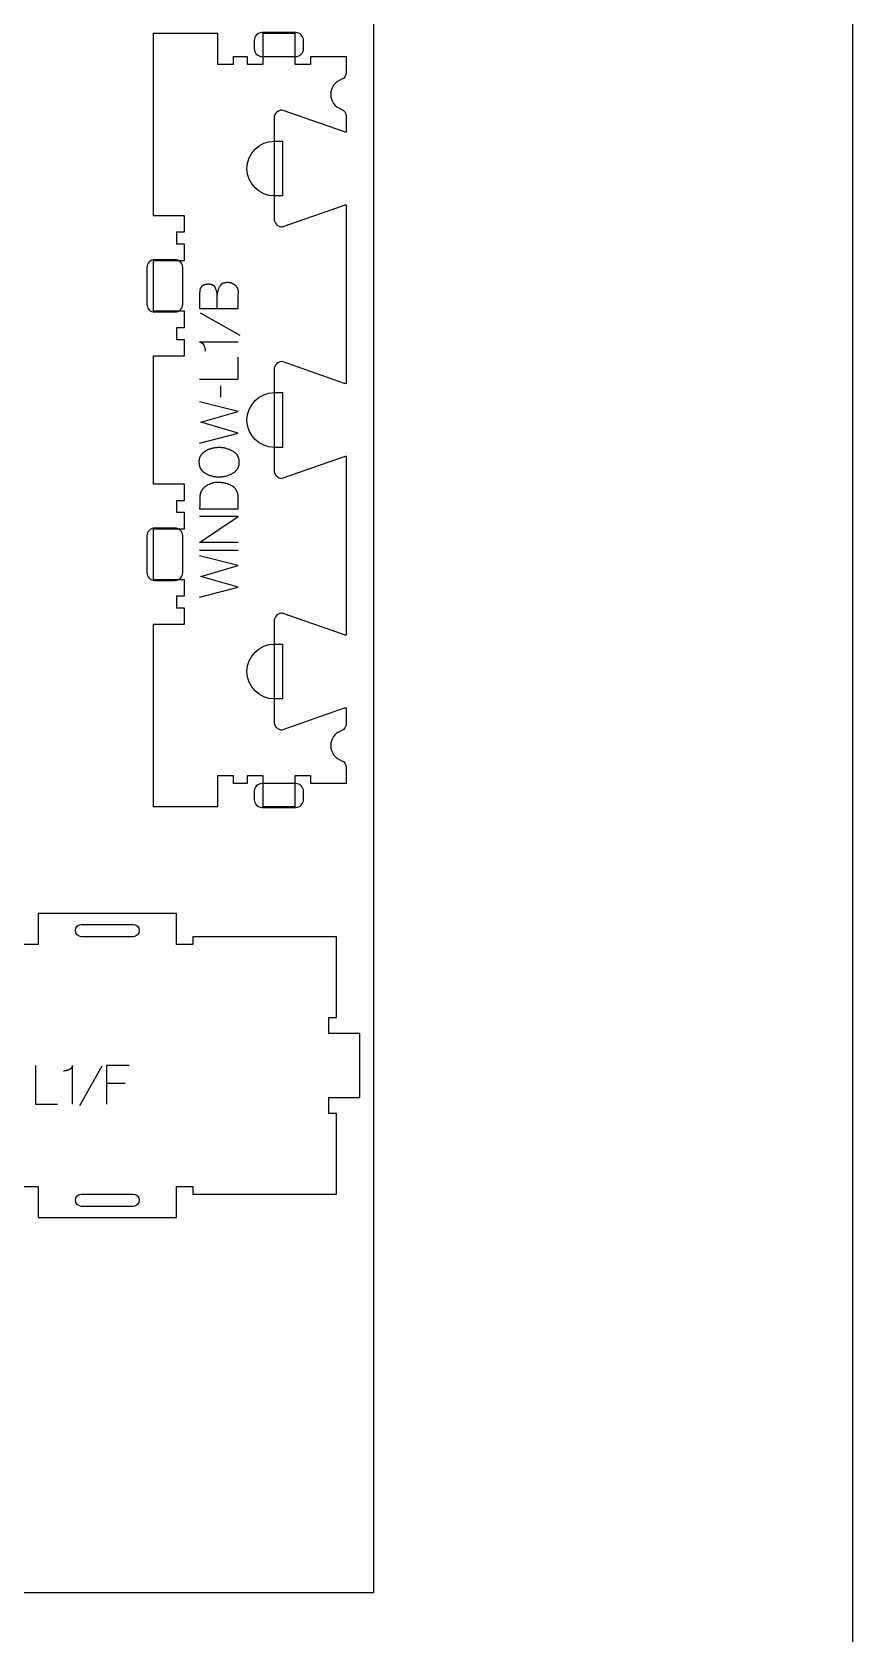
# Model space of a CAD drawing. Extents: x 0 to 4485, y 0 to 8771.
# Drawn here: x 2547 to 3183, y 3731 to 4972 of the extents above; entities that cross this region are included whole.
import ezdxf

# ---------------------------------------------------------------- set-up
doc = ezdxf.new("R2010")
doc.units = 0
for name, color, linetype in [('0_SHEET_SPRUCEPLY_2440X122', 1, 'CONTINUOUS'), ('1_ANYTOOL_1MMDEEP_LABELS_S', 2, 'CONTINUOUS'), ('3_ANYTOOL_CUTTHROUGH_INSID', 4, 'CONTINUOUS'), ('4_ANYTOOL_CUTTHROUGH_OUTSI', 5, 'CONTINUOUS'), ('5_ANYTOOL_HALF_MILL_9MM_IN', 3, 'CONTINUOUS'), ('DONOTCUT', 7, 'CONTINUOUS')]:
    doc.layers.add(name, color=color, linetype=linetype)

msp = doc.modelspace()

# ---------------------------------------------------------------- linework, layer by layer
at = {"layer": '0_SHEET_SPRUCEPLY_2440X122'}
msp.add_lwpolyline([(371.7, 4982.6), (371.7, 3762.6), (2811.7, 3762.6), (2811.7, 4982.6)], close=True, dxfattribs=at)
at = {"layer": '1_ANYTOOL_1MMDEEP_LABELS_S', "color": 2}
for points in [[(2676.6, 4757.8), (2706.6, 4757.8), (2706.6, 4767.5), (2706.7, 4770.1), (2706.7, 4770.3), (2706.7, 4770.5), (2706.7, 4770.7), (2706.7, 4770.9), (2706.7, 4771.2), (2706.7, 4771.4), (2706.6, 4771.6), (2706.6, 4771.8), (2706.6, 4772), (2706.5, 4772.2), (2706.5, 4772.4), (2706.4, 4772.6), (2706.4, 4772.8), (2706.3, 4773), (2706.2, 4773.2), (2706.1, 4773.3), (2706.1, 4773.5), (2706, 4773.7), (2705.9, 4773.9), (2705.8, 4774), (2705.7, 4774.2), (2705.6, 4774.4), (2705.4, 4774.5), (2705.3, 4774.7), (2705.2, 4774.8), (2705.1, 4775), (2704.9, 4775.1), (2704.8, 4775.3), (2704.6, 4775.4), (2704.5, 4775.5), (2704.3, 4775.7), (2704.1, 4775.8), (2704, 4775.9), (2703.8, 4776.1), (2703.6, 4776.2), (2703.4, 4776.3), (2703.3, 4776.4), (2703.1, 4776.5), (2702.9, 4776.6), (2702.7, 4776.7), (2702.6, 4776.8), (2702.4, 4776.9), (2702.2, 4777), (2702, 4777.1), (2701.8, 4777.2), (2701.6, 4777.2), (2701.5, 4777.3), (2701.3, 4777.4), (2701.1, 4777.4), (2700.9, 4777.5), (2700.7, 4777.6), (2700.5, 4777.6), (2700.3, 4777.6), (2700.1, 4777.7), (2699.9, 4777.7), (2699.7, 4777.8), (2699.5, 4777.8), (2699.3, 4777.8), (2699.1, 4777.8), (2698.9, 4777.9), (2698.7, 4777.9), (2698.5, 4777.9), (2698.3, 4777.9), (2698.1, 4777.9), (2697.9, 4777.9), (2697.6, 4777.9), (2697.4, 4777.9), (2697.1, 4777.8), (2696.9, 4777.8), (2696.7, 4777.8), (2696.4, 4777.8), (2696.2, 4777.7), (2696, 4777.7), (2695.8, 4777.6), (2695.6, 4777.5), (2695.4, 4777.5), (2695.2, 4777.4), (2695, 4777.3), (2694.8, 4777.3), (2694.6, 4777.2), (2694.5, 4777.1), (2694.4, 4777.1), (2694.3, 4777), (2694.3, 4777), (2694.2, 4776.9), (2694.1, 4776.9), (2694, 4776.8), (2693.9, 4776.8), (2693.8, 4776.7), (2693.8, 4776.6), (2693.7, 4776.6), (2693.6, 4776.5), (2693.5, 4776.5), (2693.4, 4776.4), (2693.4, 4776.3), (2693.3, 4776.3), (2693.2, 4776.2), (2693.1, 4776.1), (2693.1, 4776), (2693, 4776), (2692.9, 4775.9), (2692.9, 4775.8), (2692.7, 4775.7), (2692.6, 4775.5), (2692.5, 4775.3), (2692.4, 4775.2), (2692.3, 4775), (2692, 4774.6), (2691.8, 4774.2), (2691.6, 4773.9), (2691.5, 4773.5), (2691.3, 4773.1), (2691.1, 4772.7), (2691, 4772.3), (2690.9, 4771.9), (2690.7, 4771.5), (2690.6, 4771), (2690.5, 4770.6), (2690.4, 4770.2), (2690.3, 4769.7), (2690.3, 4769.3), (2690.2, 4768.8), (2690.2, 4768.4)], [(2690.3, 4757.8), (2690.2, 4768.4), (2690.1, 4768.8), (2690.1, 4769.2), (2690.1, 4769.6), (2690, 4769.9), (2689.9, 4770.3), (2689.9, 4770.7), (2689.8, 4771.1), (2689.7, 4771.4), (2689.6, 4771.8), (2689.5, 4772.1), (2689.3, 4772.5), (2689.2, 4772.8), (2689.1, 4773.1), (2688.9, 4773.5), (2688.8, 4773.8), (2688.6, 4774.1), (2688.6, 4774.2), (2688.5, 4774.3), (2688.5, 4774.3), (2688.4, 4774.4), (2688.4, 4774.5), (2688.3, 4774.5), (2688.3, 4774.6), (2688.2, 4774.7), (2688.2, 4774.8), (2688.1, 4774.8), (2688.1, 4774.9), (2688, 4775), (2688, 4775), (2687.9, 4775.1), (2687.8, 4775.1), (2687.8, 4775.2), (2687.7, 4775.3), (2687.6, 4775.3), (2687.6, 4775.4), (2687.5, 4775.4), (2687.4, 4775.5), (2687.4, 4775.5), (2687.3, 4775.6), (2687.2, 4775.6), (2687.1, 4775.7), (2687.1, 4775.7), (2687, 4775.8), (2686.9, 4775.8), (2686.8, 4775.9), (2686.7, 4775.9), (2686.7, 4775.9), (2686.6, 4776), (2686.5, 4776), (2686.4, 4776.1), (2686.2, 4776.1), (2686, 4776.2), (2685.8, 4776.3), (2685.6, 4776.3), (2685.4, 4776.4), (2685.2, 4776.4), (2685, 4776.5), (2684.8, 4776.5), (2684.6, 4776.5), (2684.3, 4776.5), (2684.1, 4776.6), (2683.9, 4776.6), (2683.6, 4776.6), (2683.4, 4776.6), (2683.1, 4776.6), (2682.7, 4776.6), (2682.5, 4776.6), (2682.3, 4776.6), (2682.1, 4776.6), (2682, 4776.5), (2681.8, 4776.5), (2681.6, 4776.5), (2681.4, 4776.5), (2681.2, 4776.4), (2681.1, 4776.4), (2680.9, 4776.4), (2680.7, 4776.3), (2680.6, 4776.3), (2680.4, 4776.2), (2680.3, 4776.2), (2680.1, 4776.1), (2680, 4776.1), (2679.8, 4776), (2679.7, 4776), (2679.6, 4775.9), (2679.4, 4775.8), (2679.3, 4775.7), (2679.2, 4775.7), (2679, 4775.6), (2678.9, 4775.5), (2678.8, 4775.4), (2678.7, 4775.3), (2678.6, 4775.2), (2678.5, 4775.1), (2678.4, 4775), (2678.3, 4774.9), (2678.2, 4774.8), (2678.1, 4774.7), (2678, 4774.6), (2677.9, 4774.5), (2677.8, 4774.4), (2677.7, 4774.3), (2677.6, 4774.1), (2677.5, 4774), (2677.5, 4773.9), (2677.4, 4773.7), (2677.3, 4773.6), (2677.3, 4773.4), (2677.2, 4773.3), (2677.1, 4773.2), (2677.1, 4773), (2677, 4772.8), (2677, 4772.7), (2676.9, 4772.5), (2676.9, 4772.4), (2676.9, 4772.2), (2676.8, 4772), (2676.8, 4771.8), (2676.8, 4771.7), (2676.7, 4771.5), (2676.7, 4771.3), (2676.7, 4771.1), (2676.7, 4770.9), (2676.7, 4770.7), (2676.6, 4770.3), (2676.6, 4769.9), (2676.6, 4757.8)], [(2677.1, 4754.4), (2707.9, 4737.2)], [(2706.6, 4731.7), (2676.6, 4731.7), (2676.7, 4731.7), (2676.9, 4731.6), (2677, 4731.6), (2677.2, 4731.6), (2677.3, 4731.6), (2677.5, 4731.5), (2677.6, 4731.5), (2677.7, 4731.4), (2677.9, 4731.4), (2678, 4731.3), (2678, 4731.3), (2678.1, 4731.2), (2678.2, 4731.2), (2678.2, 4731.2), (2678.3, 4731.2), (2678.3, 4731.1), (2678.4, 4731.1), (2678.4, 4731), (2678.5, 4731), (2678.6, 4731), (2678.6, 4730.9), (2678.7, 4730.9), (2678.7, 4730.8), (2678.8, 4730.8), (2678.8, 4730.8), (2678.9, 4730.7), (2678.9, 4730.7), (2679, 4730.6), (2679, 4730.6), (2679.1, 4730.5), (2679.1, 4730.5), (2679.2, 4730.4), (2679.3, 4730.3), (2679.3, 4730.2), (2679.4, 4730.1), (2679.5, 4730), (2679.6, 4729.9), (2679.7, 4729.8), (2679.7, 4729.6), (2679.8, 4729.5), (2679.9, 4729.4), (2679.9, 4729.2), (2680, 4729.1), (2680.1, 4728.8), (2680.2, 4728.5), (2680.3, 4728.2), (2680.4, 4727.9), (2680.5, 4727.7), (2680.6, 4727.4), (2680.7, 4727.1), (2680.7, 4726.8), (2680.8, 4726.6), (2680.8, 4726.3), (2680.9, 4726), (2680.9, 4725.8), (2680.9, 4725.5), (2681, 4725.2), (2681, 4725), (2681, 4724.7)], [(2676.6, 4702.9), (2706.6, 4702.9), (2706.6, 4720)], [(2692.8, 4697.8), (2692.8, 4689)], [(2676.6, 4653.4), (2706.6, 4661.1), (2677.5, 4669.6), (2706.6, 4678), (2676.6, 4685.5)], [(2706.6, 4576.5), (2676.6, 4576.5), (2706.6, 4596.6), (2676.6, 4596.6)], [(2676.6, 4570.5), (2706.6, 4570.5)], [(2676.6, 4534), (2706.6, 4541.7), (2677.5, 4550.2), (2706.6, 4558.6), (2676.6, 4566.1)], [(2549.2, 4171.2), (2549.2, 4141.2), (2566.3, 4141.2)], [(2578, 4141.2), (2578, 4171.2), (2577.9, 4171.1), (2577.9, 4170.9), (2577.9, 4170.8), (2577.9, 4170.6), (2577.8, 4170.5), (2577.8, 4170.3), (2577.7, 4170.2), (2577.7, 4170.1), (2577.6, 4170), (2577.6, 4169.8), (2577.6, 4169.8), (2577.5, 4169.7), (2577.5, 4169.6), (2577.5, 4169.6), (2577.4, 4169.5), (2577.4, 4169.5), (2577.4, 4169.4), (2577.3, 4169.4), (2577.3, 4169.3), (2577.2, 4169.2), (2577.2, 4169.2), (2577.2, 4169.1), (2577.1, 4169.1), (2577.1, 4169), (2577, 4169), (2577, 4168.9), (2576.9, 4168.9), (2576.9, 4168.8), (2576.9, 4168.8), (2576.8, 4168.7), (2576.8, 4168.7), (2576.7, 4168.6), (2576.6, 4168.5), (2576.5, 4168.5), (2576.4, 4168.4), (2576.3, 4168.3), (2576.2, 4168.2), (2576, 4168.1), (2575.9, 4168.1), (2575.8, 4168), (2575.6, 4167.9), (2575.5, 4167.9), (2575.4, 4167.8), (2575.1, 4167.7), (2574.8, 4167.6), (2574.5, 4167.5), (2574.2, 4167.4), (2573.9, 4167.3), (2573.7, 4167.2), (2573.4, 4167.1), (2573.1, 4167.1), (2572.8, 4167), (2572.6, 4167), (2572.3, 4166.9), (2572, 4166.9), (2571.8, 4166.9), (2571.5, 4166.9), (2571.2, 4166.8), (2571, 4166.8)], [(2600.7, 4170.7), (2583.5, 4139.9)], [(2621.9, 4171.2), (2604.3, 4171.2), (2604.3, 4141.2)], [(2618.8, 4157.2), (2604.3, 4157.2)]]:
    msp.add_lwpolyline(points, dxfattribs=at)
for points in [[(2676.3, 4639.1), (2676.3, 4639.5), (2676.3, 4639.8), (2676.3, 4640.2), (2676.4, 4640.5), (2676.4, 4640.7), (2676.4, 4640.9), (2676.5, 4641), (2676.5, 4641.2), (2676.5, 4641.4), (2676.6, 4641.5), (2676.6, 4641.7), (2676.7, 4641.9), (2676.7, 4642), (2676.8, 4642.2), (2676.8, 4642.3), (2676.9, 4642.5), (2676.9, 4642.6), (2677, 4642.8), (2677.1, 4642.9), (2677.1, 4643.1), (2677.2, 4643.2), (2677.3, 4643.4), (2677.3, 4643.5), (2677.4, 4643.6), (2677.5, 4643.8), (2677.6, 4643.9), (2677.7, 4644), (2677.8, 4644.2), (2678, 4644.4), (2678.2, 4644.7), (2678.4, 4644.9), (2678.6, 4645.2), (2678.8, 4645.4), (2679, 4645.6), (2679.2, 4645.9), (2679.5, 4646.1), (2679.7, 4646.3), (2679.9, 4646.5), (2680.2, 4646.7), (2680.4, 4646.9), (2680.7, 4647.1), (2681, 4647.3), (2681.2, 4647.5), (2681.5, 4647.6), (2681.8, 4647.8), (2682.1, 4648), (2682.4, 4648.1), (2682.7, 4648.3), (2683, 4648.4), (2683.3, 4648.5), (2683.6, 4648.7), (2683.9, 4648.8), (2684.2, 4648.9), (2684.5, 4649), (2684.9, 4649.1), (2685.2, 4649.2), (2685.5, 4649.3), (2685.9, 4649.4), (2686.2, 4649.5), (2686.5, 4649.6), (2687.2, 4649.7), (2687.9, 4649.9), (2688.6, 4650), (2689.2, 4650.1), (2689.9, 4650.1), (2690.5, 4650.2), (2691.2, 4650.2), (2691.8, 4650.2), (2692.4, 4650.2), (2693.1, 4650.2), (2693.7, 4650.1), (2694.4, 4650), (2695, 4650), (2695.6, 4649.8), (2696.3, 4649.7), (2696.9, 4649.5), (2697.5, 4649.3), (2698.2, 4649.1), (2698.8, 4648.9), (2699.5, 4648.7), (2700.1, 4648.4), (2700.7, 4648.1), (2701.4, 4647.8), (2702, 4647.5), (2702.3, 4647.3), (2702.6, 4647.1), (2702.9, 4646.9), (2703.2, 4646.7), (2703.5, 4646.5), (2703.7, 4646.3), (2704, 4646.1), (2704.2, 4645.9), (2704.4, 4645.8), (2704.5, 4645.7), (2704.6, 4645.5), (2704.7, 4645.4), (2704.8, 4645.3), (2704.9, 4645.2), (2705, 4645.1), (2705.1, 4644.9), (2705.2, 4644.8), (2705.3, 4644.7), (2705.4, 4644.6), (2705.5, 4644.4), (2705.6, 4644.3), (2705.7, 4644.2), (2705.8, 4644), (2705.8, 4643.9), (2705.9, 4643.8), (2706, 4643.6), (2706.1, 4643.5), (2706.1, 4643.3), (2706.2, 4643.2), (2706.3, 4643), (2706.3, 4642.9), (2706.4, 4642.8), (2706.5, 4642.6), (2706.5, 4642.5), (2706.6, 4642.3), (2706.6, 4642.1), (2706.7, 4641.8), (2706.8, 4641.5), (2706.9, 4641.2), (2706.9, 4640.9), (2707, 4640.5), (2707, 4640.2), (2707.1, 4639.8), (2707.1, 4639.5), (2707.1, 4639.1), (2707.1, 4638.7), (2707.1, 4638.4), (2707.1, 4638), (2707.1, 4637.6), (2707, 4637.2), (2707, 4636.9), (2706.9, 4636.5), (2706.9, 4636.2), (2706.8, 4635.9), (2706.7, 4635.5), (2706.6, 4635.2), (2706.6, 4635.1), (2706.5, 4634.9), (2706.4, 4634.7), (2706.4, 4634.6), (2706.3, 4634.4), (2706.3, 4634.3), (2706.2, 4634.1), (2706.1, 4634), (2706, 4633.8), (2706, 4633.7), (2705.9, 4633.6), (2705.8, 4633.4), (2705.7, 4633.3), (2705.6, 4633.1), (2705.6, 4633), (2705.5, 4632.9), (2705.4, 4632.7), (2705.3, 4632.6), (2705.2, 4632.5), (2705.1, 4632.4), (2705, 4632.2), (2704.9, 4632.1), (2704.8, 4632), (2704.7, 4631.9), (2704.5, 4631.7), (2704.4, 4631.6), (2704.3, 4631.5), (2704.2, 4631.4), (2704.1, 4631.3), (2703.9, 4631.2), (2703.7, 4631), (2703.4, 4630.7), (2703.1, 4630.5), (2702.9, 4630.3), (2702.6, 4630.2), (2702.2, 4630), (2701.9, 4629.8), (2701.3, 4629.5), (2700.6, 4629.2), (2700, 4628.9), (2699.3, 4628.6), (2698.7, 4628.3), (2698, 4628.1), (2697.4, 4627.9), (2696.7, 4627.7), (2696.1, 4627.6), (2695.4, 4627.4), (2694.8, 4627.3), (2694.1, 4627.2), (2693.5, 4627.1), (2692.8, 4627.1), (2692.2, 4627), (2691.5, 4627), (2690.8, 4627), (2690.1, 4627.1), (2689.4, 4627.1), (2688.8, 4627.2), (2688.1, 4627.3), (2687.4, 4627.4), (2686.8, 4627.6), (2686.1, 4627.8), (2685.5, 4628), (2684.8, 4628.2), (2684.2, 4628.4), (2683.6, 4628.7), (2683, 4628.9), (2682.3, 4629.3), (2681.7, 4629.6), (2681.1, 4629.9), (2680.8, 4630.1), (2680.5, 4630.3), (2680.3, 4630.5), (2680, 4630.7), (2679.7, 4630.9), (2679.5, 4631.1), (2679.2, 4631.4), (2679, 4631.6), (2678.9, 4631.7), (2678.8, 4631.8), (2678.7, 4631.9), (2678.6, 4632.1), (2678.5, 4632.2), (2678.4, 4632.3), (2678.3, 4632.4), (2678.2, 4632.6), (2678.1, 4632.7), (2678, 4632.8), (2677.9, 4633), (2677.8, 4633.1), (2677.7, 4633.2), (2677.7, 4633.4), (2677.6, 4633.5), (2677.5, 4633.7), (2677.4, 4633.8), (2677.4, 4634), (2677.2, 4634.2), (2677.1, 4634.6), (2677, 4634.9), (2676.9, 4635.2), (2676.8, 4635.5), (2676.7, 4635.8), (2676.6, 4636.2), (2676.5, 4636.5), (2676.5, 4636.9), (2676.4, 4637.2), (2676.4, 4637.6), (2676.3, 4637.9), (2676.3, 4638.3), (2676.3, 4638.7)], [(2676.6, 4602.6), (2706.6, 4602.6), (2706.6, 4611.1), (2706.5, 4611.5), (2706.5, 4612), (2706.5, 4612.3), (2706.5, 4612.7), (2706.4, 4613.1), (2706.3, 4613.5), (2706.3, 4613.8), (2706.2, 4614.2), (2706.1, 4614.6), (2706, 4614.9), (2705.9, 4615.2), (2705.8, 4615.6), (2705.7, 4615.9), (2705.6, 4616), (2705.6, 4616.2), (2705.5, 4616.3), (2705.4, 4616.5), (2705.3, 4616.6), (2705.3, 4616.8), (2705.2, 4616.9), (2705.1, 4617.1), (2705, 4617.2), (2704.9, 4617.3), (2704.8, 4617.5), (2704.7, 4617.6), (2704.6, 4617.7), (2704.6, 4617.9), (2704.5, 4618), (2704.4, 4618.1), (2704.3, 4618.2), (2704.1, 4618.4), (2704, 4618.5), (2703.9, 4618.6), (2703.8, 4618.7), (2703.7, 4618.8), (2703.6, 4618.9), (2703.5, 4619.1), (2703.3, 4619.2), (2703.2, 4619.3), (2703.1, 4619.4), (2703, 4619.5), (2702.8, 4619.6), (2702.7, 4619.7), (2702.6, 4619.8), (2702.4, 4619.9), (2702.1, 4620.1), (2701.8, 4620.2), (2701.5, 4620.4), (2700.9, 4620.7), (2700.3, 4621), (2699.7, 4621.3), (2699, 4621.5), (2698.4, 4621.8), (2697.7, 4622), (2697.1, 4622.2), (2696.4, 4622.4), (2695.8, 4622.5), (2695.1, 4622.6), (2694.4, 4622.8), (2693.7, 4622.8), (2693, 4622.9), (2692.4, 4623), (2691.7, 4623), (2691, 4623), (2690.4, 4623), (2689.8, 4623), (2689.2, 4622.9), (2688.6, 4622.9), (2688, 4622.8), (2687.7, 4622.7), (2687.5, 4622.7), (2687.2, 4622.6), (2686.9, 4622.5), (2686.6, 4622.5), (2686.3, 4622.4), (2686.1, 4622.3), (2685.8, 4622.2), (2685.5, 4622.1), (2685.3, 4622), (2685, 4621.9), (2684.7, 4621.8), (2684.5, 4621.7), (2684.2, 4621.6), (2683.7, 4621.4), (2683.1, 4621.1), (2682.6, 4620.8), (2682.1, 4620.5), (2681.8, 4620.3), (2681.5, 4620.1), (2681.2, 4619.9), (2681, 4619.7), (2680.7, 4619.5), (2680.4, 4619.3), (2680.2, 4619.1), (2679.9, 4618.9), (2679.7, 4618.6), (2679.5, 4618.4), (2679.3, 4618.2), (2679.1, 4618), (2678.9, 4617.7), (2678.7, 4617.5), (2678.5, 4617.2), (2678.3, 4617), (2678.2, 4616.8), (2678, 4616.5), (2677.9, 4616.2), (2677.8, 4616), (2677.6, 4615.7), (2677.5, 4615.5), (2677.4, 4615.2), (2677.3, 4614.9), (2677.2, 4614.6), (2677.2, 4614.4), (2677.1, 4614.1), (2677, 4613.8), (2677, 4613.5), (2677, 4613.2), (2676.9, 4612.9), (2676.9, 4612.6), (2676.8, 4610.2), (2676.7, 4607.7), (2676.7, 4605.2)]]:
    msp.add_lwpolyline(points, close=True, dxfattribs=at)
at = {"layer": '3_ANYTOOL_CUTTHROUGH_INSID', "color": 4}
for points in [[(2625, 4270.9), (2585, 4270.9, -1), (2585, 4280.4), (2625, 4280.4, -1)], [(2625, 4071.4, -1), (2625, 4061.9), (2585, 4061.9, -1), (2585, 4071.4)]]:
    msp.add_lwpolyline(points, format="xyb", close=True, dxfattribs=at)
at = {"layer": '4_ANYTOOL_CUTTHROUGH_OUTSI', "color": 5}
msp.add_lwpolyline([(2790.4, 4940.7, -0.317837), (2786.5, 4935.3, 0.707107), (2786.5, 4912.2, -0.317837), (2790.4, 4906.8), (2790.4, 4894.4, -0.061485), (2789, 4894.6), (2740.6, 4911.5), (2740.6, 4911.5), (2740.6, 4911.5, 0.198912), (2736.2, 4909.7), (2736.1, 4909.6), (2736, 4909.5), (2735.9, 4909.4), (2735.8, 4909.3), (2735.7, 4909.1), (2735.6, 4909), (2735.5, 4908.9), (2735.4, 4908.8), (2735.3, 4908.6), (2735.2, 4908.5), (2735.2, 4908.4), (2735.1, 4908.2), (2735, 4908.1), (2735, 4908), (2734.9, 4907.8), (2734.8, 4907.7), (2734.8, 4907.5), (2734.7, 4907.4), (2734.7, 4907.2), (2734.6, 4907.1), (2734.6, 4907), (2734.5, 4906.8), (2734.5, 4906.7), (2734.5, 4906.5), (2734.4, 4906.3), (2734.4, 4906.2), (2734.4, 4906), (2734.4, 4905.9), (2734.4, 4905.7), (2734.4, 4905.6), (2734.4, 4905.4), (2734.4, 4905.3), (2734.4, 4827.3, 0.414214), (2740.6, 4821), (2740.6, 4821), (2740.7, 4821.1), (2789, 4838), (2789, 4838, -0.061485), (2790.4, 4838.2), (2790.4, 4699.5, -0.061485), (2789, 4699.7), (2740.6, 4716.6), (2740.6, 4716.6), (2740.6, 4716.6, 0.198912), (2736.2, 4714.8), (2736.1, 4714.7), (2736, 4714.6), (2735.9, 4714.5), (2735.8, 4714.4), (2735.7, 4714.2), (2735.6, 4714.1), (2735.5, 4714), (2735.4, 4713.9), (2735.3, 4713.7), (2735.2, 4713.6), (2735.2, 4713.5), (2735.1, 4713.3), (2735, 4713.2), (2735, 4713.1), (2734.9, 4712.9), (2734.8, 4712.8), (2734.8, 4712.6), (2734.7, 4712.5), (2734.7, 4712.3), (2734.6, 4712.2), (2734.6, 4712.1), (2734.5, 4711.9), (2734.5, 4711.8), (2734.5, 4711.6), (2734.4, 4711.4), (2734.4, 4711.3), (2734.4, 4711.1), (2734.4, 4711), (2734.4, 4710.8), (2734.4, 4710.7), (2734.4, 4710.5), (2734.4, 4710.4), (2734.4, 4632.4), (2734.4, 4632.2), (2734.4, 4632.1), (2734.4, 4631.9), (2734.4, 4631.8), (2734.4, 4631.6), (2734.4, 4631.5), (2734.4, 4631.3), (2734.5, 4631.2), (2734.5, 4631), (2734.5, 4630.9), (2734.6, 4630.7), (2734.6, 4630.6), (2734.7, 4630.4), (2734.7, 4630.3), (2734.8, 4630.1), (2734.8, 4630), (2734.9, 4629.9), (2735, 4629.7), (2735, 4629.6), (2735.1, 4629.4), (2735.2, 4629.3), (2735.2, 4629.2), (2735.3, 4629), (2735.4, 4628.9), (2735.5, 4628.8), (2735.6, 4628.7), (2735.7, 4628.5), (2735.8, 4628.4), (2735.9, 4628.3), (2736, 4628.2), (2736.1, 4628.1), (2736.2, 4628, 0.198912), (2740.6, 4626.1), (2740.6, 4626.1), (2740.7, 4626.2), (2789, 4643.1), (2789, 4643.1, -0.061485), (2790.4, 4643.3), (2790.4, 4504.6, -0.061485), (2789, 4504.8), (2740.6, 4521.7), (2740.6, 4521.7), (2740.6, 4521.7, 0.414214), (2734.4, 4515.5), (2734.4, 4437.5), (2734.4, 4437.3), (2734.4, 4437.2), (2734.4, 4437), (2734.4, 4436.9), (2734.4, 4436.7), (2734.4, 4436.6), (2734.4, 4436.4), (2734.5, 4436.3), (2734.5, 4436.1), (2734.5, 4436), (2734.6, 4435.8), (2734.6, 4435.7), (2734.7, 4435.5), (2734.7, 4435.4), (2734.8, 4435.2), (2734.8, 4435.1), (2734.9, 4435), (2735, 4434.8), (2735, 4434.7), (2735.1, 4434.5), (2735.2, 4434.4), (2735.2, 4434.3), (2735.3, 4434.1), (2735.4, 4434), (2735.5, 4433.9), (2735.6, 4433.8), (2735.7, 4433.6), (2735.8, 4433.5), (2735.9, 4433.4), (2736, 4433.3), (2736.1, 4433.2), (2736.2, 4433.1, 0.198912), (2740.6, 4431.2), (2740.6, 4431.2), (2740.7, 4431.3), (2789, 4448.2), (2789, 4448.2, -0.061485), (2790.4, 4448.4), (2790.4, 4436, -0.317837), (2786.5, 4430.6, 0.707107), (2786.5, 4407.5, -0.317837), (2790.4, 4402), (2790.4, 4389.6), (2762.9, 4389.6), (2762.9, 4395.6), (2750.4, 4395.6), (2750.4, 4371.6), (2725.9, 4371.6), (2725.9, 4395.6), (2713.4, 4395.6), (2713.4, 4389.6), (2702.9, 4389.6), (2702.9, 4395.6), (2690.4, 4395.6), (2690.4, 4371.6), (2640.9, 4371.6), (2640.9, 4513.1), (2664.9, 4513.1), (2664.9, 4525.6), (2658.9, 4525.6), (2658.9, 4535.1), (2664.9, 4535.1), (2664.9, 4547.6), (2640.9, 4547.6), (2640.9, 4587.1), (2664.9, 4587.1), (2664.9, 4599.6), (2658.9, 4599.6), (2658.9, 4609.1), (2664.9, 4609.1), (2664.9, 4621.6), (2640.9, 4621.6), (2640.9, 4721.1), (2664.9, 4721.1), (2664.9, 4733.6), (2658.9, 4733.6), (2658.9, 4743.1), (2664.9, 4743.1), (2664.9, 4755.6), (2640.9, 4755.6), (2640.9, 4795.1), (2664.9, 4795.1), (2664.9, 4807.6), (2658.9, 4807.6), (2658.9, 4817.1), (2664.9, 4817.1), (2664.9, 4829.6), (2640.9, 4829.6), (2640.9, 4971.1), (2690.4, 4971.1), (2690.4, 4947.1), (2702.9, 4947.1), (2702.9, 4953.1), (2713.4, 4953.1), (2713.4, 4947.1), (2725.9, 4947.1), (2725.9, 4971.1), (2750.4, 4971.1), (2750.4, 4947.1), (2762.9, 4947.1), (2762.9, 4953.1), (2790.4, 4953.1), (2790.4, 4940.7)], format="xyb", close=True, dxfattribs=at)
msp.add_lwpolyline([(2538.8, 4077.4), (2551.3, 4077.4), (2551.3, 4053.4), (2658.8, 4053.4), (2658.8, 4077.4), (2671.3, 4077.4), (2671.3, 4071.4), (2782.8, 4071.4), (2782.8, 4133.9), (2776.8, 4133.9), (2776.8, 4146.4), (2800.8, 4146.4), (2800.8, 4195.9), (2776.8, 4195.9), (2776.8, 4208.4), (2782.8, 4208.4), (2782.8, 4270.9), (2671.3, 4270.9), (2671.3, 4264.9), (2658.8, 4264.9), (2658.8, 4288.9), (2551.3, 4288.9), (2551.3, 4264.9), (2538.8, 4264.9)], dxfattribs=at)
at = {"layer": '5_ANYTOOL_HALF_MILL_9MM_IN'}
for points in [[(2725, 4971.6, 0.414214), (2719, 4965.6), (2719, 4959.1, 0.414214), (2725, 4953.1), (2751.2, 4953.1, 0.414214), (2757.2, 4959.1), (2757.2, 4965.6, 0.414214), (2751.2, 4971.6)], [(2734.6, 4845, -1), (2734.6, 4887.5), (2734.9, 4887.5), (2740.9, 4887.5), (2740.9, 4845), (2734.9, 4845), (2734.6, 4845)], [(2641.7, 4795.6, 0.414214), (2635.7, 4789.6), (2635.7, 4761.1, 0.414214), (2641.7, 4755.1), (2657.5, 4755.1, 0.414214), (2663.5, 4761.1), (2663.5, 4789.6, 0.414214), (2657.5, 4795.6)], [(2734.6, 4650.1, -1), (2734.6, 4692.6), (2734.9, 4692.6), (2740.9, 4692.6), (2740.9, 4650.1), (2734.9, 4650.1), (2734.6, 4650.1)], [(2641.7, 4587.6, 0.414214), (2635.7, 4581.6), (2635.7, 4553.1, 0.414214), (2641.7, 4547.1), (2657.5, 4547.1, 0.414214), (2663.5, 4553.1), (2663.5, 4581.6, 0.414214), (2657.5, 4587.6)], [(2734.6, 4455.2, -1), (2734.6, 4497.7), (2734.9, 4497.7), (2740.9, 4497.7), (2740.9, 4455.2), (2734.9, 4455.2), (2734.6, 4455.2)], [(2725, 4389.6, 0.414214), (2719, 4383.6), (2719, 4377.1, 0.414214), (2725, 4371.1), (2751.2, 4371.1, 0.414214), (2757.2, 4377.1), (2757.2, 4383.6, 0.414214), (2751.2, 4389.6)]]:
    msp.add_lwpolyline(points, format="xyb", close=True, dxfattribs=at)
at = {"layer": 'DONOTCUT'}
msp.add_lwpolyline([(0, 0), (3183.4, 0), (3183.4, 5593.4), (0, 5593.4)], close=True, dxfattribs=at)

doc.saveas('drawing.dxf')
